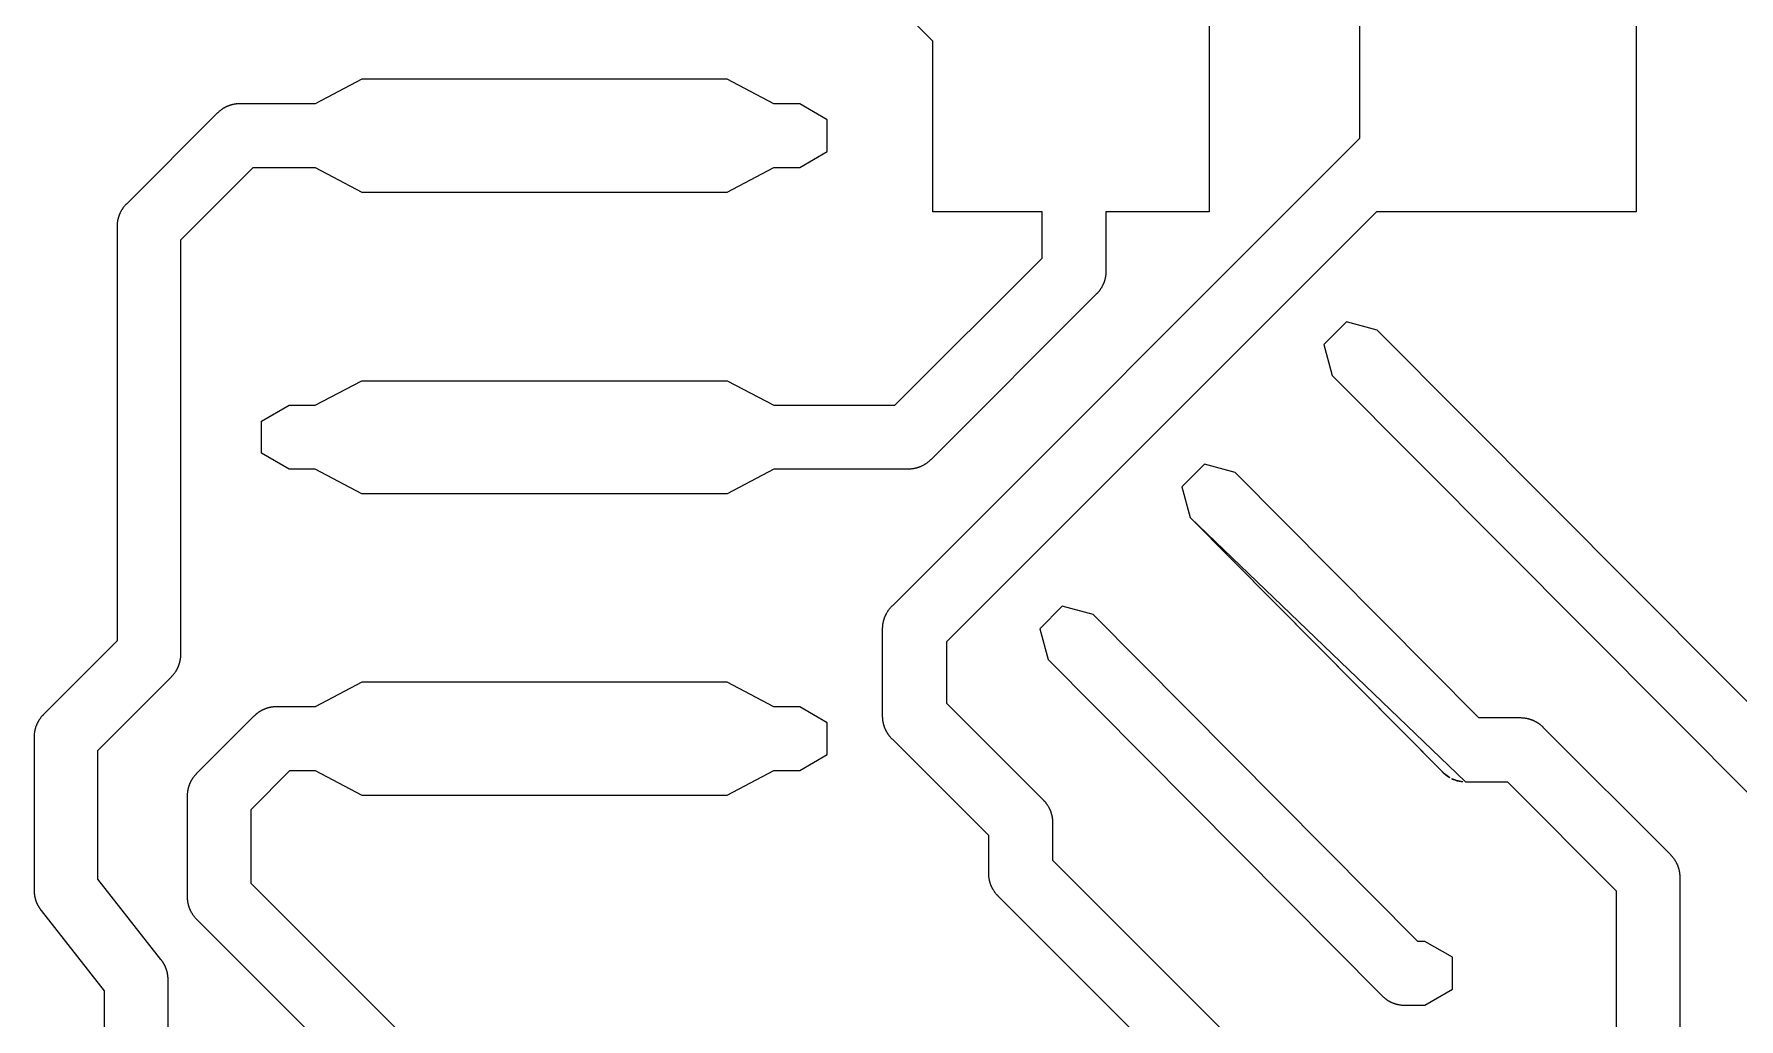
# Model space of a CAD drawing. Extents: x -11.9 to 11.9, y -22 to 22.
# Drawn here: x -6.68 to 0.11, y 0.2 to 4.12 of the extents above; entities that cross this region are included whole.
import ezdxf

# ---------------------------------------------------------------- set-up
doc = ezdxf.new("R2010")
doc.units = 0
doc.layers.add('TOP_-_WELDED', color=7, linetype='CONTINUOUS')

msp = doc.modelspace()

# ---------------------------------------------------------------- linework, layer by layer
at = {"layer": 'TOP_-_WELDED', "color": 12}
for points in [[(-2.0018, 4.4116), (-2.0018, 3.4116), (-2.413, 3.4116), (-2.413, 3.1789), (-2.413, 3.1768), (-2.413, 3.175), (-2.413, 3.1747), (-2.413, 3.1729), (-2.413, 3.1727), (-2.4131, 3.1708), (-2.4131, 3.1706), (-2.4132, 3.1686), (-2.4132, 3.1685), (-2.4133, 3.1665), (-2.4134, 3.1644), (-2.4136, 3.1623), (-2.4138, 3.1603), (-2.4139, 3.1602), (-2.4141, 3.1582), (-2.4144, 3.1562), (-2.4144, 3.1561), (-2.4147, 3.1542), (-2.4147, 3.154), (-2.4151, 3.1522), (-2.4151, 3.152), (-2.4155, 3.1501), (-2.4155, 3.1499), (-2.4159, 3.1481), (-2.4159, 3.1479), (-2.4163, 3.1461), (-2.4164, 3.1459), (-2.4168, 3.1441), (-2.4169, 3.1439), (-2.4173, 3.1421), (-2.4174, 3.1419), (-2.4179, 3.1401), (-2.418, 3.1399), (-2.4185, 3.1382), (-2.4185, 3.1379), (-2.4191, 3.1362), (-2.4192, 3.1359), (-2.4197, 3.1343), (-2.4198, 3.1339), (-2.4204, 3.1323), (-2.4205, 3.132), (-2.4211, 3.1304), (-2.4212, 3.1301), (-2.4218, 3.1285), (-2.422, 3.1281), (-2.4226, 3.1266), (-2.4227, 3.1262), (-2.4234, 3.1247), (-2.4235, 3.1243), (-2.4242, 3.1228), (-2.4244, 3.1225), (-2.4251, 3.1209), (-2.4252, 3.1206), (-2.426, 3.119), (-2.4261, 3.1187), (-2.4269, 3.1172), (-2.4271, 3.1169), (-2.4279, 3.1154), (-2.428, 3.1151), (-2.4289, 3.1135), (-2.429, 3.1133), (-2.4299, 3.1117), (-2.43, 3.1115), (-2.4309, 3.11), (-2.4311, 3.1097), (-2.432, 3.1082), (-2.4321, 3.108), (-2.4331, 3.1064), (-2.4332, 3.1062), (-2.4342, 3.1047), (-2.4344, 3.1045), (-2.4354, 3.103), (-2.4355, 3.1028), (-2.4366, 3.1012), (-2.4367, 3.1011), (-2.4378, 3.0996), (-2.4379, 3.0995), (-2.4391, 3.0979), (-2.4391, 3.0978), (-2.4404, 3.0962), (-2.4417, 3.0946), (-2.443, 3.093), (-2.4444, 3.0914), (-2.4457, 3.0899), (-2.4458, 3.0898), (-2.4471, 3.0884), (-2.4472, 3.0883), (-2.4485, 3.0869), (-2.4487, 3.0867), (-2.45, 3.0854), (-2.4502, 3.0852), (-2.4515, 3.0839), (-2.453, 3.0825), (-3.1079, 2.4276), (-3.1093, 2.4261), (-3.1106, 2.4248), (-3.1108, 2.4246), (-3.1121, 2.4233), (-3.1123, 2.4231), (-3.1137, 2.4218), (-3.1138, 2.4217), (-3.1152, 2.4204), (-3.1153, 2.4203), (-3.1168, 2.419), (-3.1184, 2.4176), (-3.12, 2.4163), (-3.1216, 2.415), (-3.1232, 2.4137), (-3.1233, 2.4137), (-3.1249, 2.4125), (-3.125, 2.4124), (-3.1265, 2.4113), (-3.1266, 2.4112), (-3.1282, 2.4101), (-3.1284, 2.41), (-3.1299, 2.409), (-3.1301, 2.4088), (-3.1316, 2.4078), (-3.1318, 2.4077), (-3.1334, 2.4067), (-3.1336, 2.4066), (-3.1351, 2.4057), (-3.1354, 2.4055), (-3.1369, 2.4046), (-3.1371, 2.4045), (-3.1387, 2.4036), (-3.1389, 2.4035), (-3.1405, 2.4026), (-3.1408, 2.4025), (-3.1423, 2.4017), (-3.1426, 2.4015), (-3.1441, 2.4007), (-3.1444, 2.4006), (-3.146, 2.3998), (-3.1463, 2.3997), (-3.1479, 2.399), (-3.1482, 2.3988), (-3.1497, 2.3981), (-3.1501, 2.398), (-3.1516, 2.3973), (-3.152, 2.3972), (-3.1535, 2.3966), (-3.1539, 2.3964), (-3.1555, 2.3958), (-3.1558, 2.3957), (-3.1574, 2.3951), (-3.1577, 2.395), (-3.1593, 2.3944), (-3.1597, 2.3943), (-3.1613, 2.3938), (-3.1616, 2.3937), (-3.1633, 2.3931), (-3.1636, 2.3931), (-3.1653, 2.3926), (-3.1655, 2.3925), (-3.1673, 2.392), (-3.1675, 2.3919), (-3.1693, 2.3915), (-3.1695, 2.3914), (-3.1713, 2.391), (-3.1715, 2.3909), (-3.1733, 2.3905), (-3.1735, 2.3905), (-3.1753, 2.3901), (-3.1755, 2.3901), (-3.1774, 2.3897), (-3.1776, 2.3897), (-3.1794, 2.3893), (-3.1796, 2.3893), (-3.1815, 2.389), (-3.1816, 2.389), (-3.1836, 2.3887), (-3.1856, 2.3885), (-3.1857, 2.3884), (-3.1877, 2.3882), (-3.1898, 2.388), (-3.1919, 2.3879), (-3.1939, 2.3878), (-3.194, 2.3878), (-3.196, 2.3877), (-3.1962, 2.3877), (-3.1981, 2.3876), (-3.1983, 2.3876), (-3.2001, 2.3876), (-3.2004, 2.3876), (-3.2022, 2.3876), (-3.2043, 2.3876), (-3.6301, 2.3876), (-3.6322, 2.3876), (-3.6343, 2.3876), (-3.7349, 2.3876), (-3.9207, 2.2896), (-5.3757, 2.2896), (-5.5614, 2.3876), (-5.6642, 2.3876), (-5.7742, 2.4511), (-5.7742, 2.5781), (-5.6642, 2.6416), (-5.5615, 2.6416), (-5.3757, 2.7396), (-3.9207, 2.7396), (-3.735, 2.6416), (-3.6343, 2.6416), (-3.6322, 2.6416), (-3.6301, 2.6416), (-3.253, 2.6416), (-2.667, 3.2276), (-2.667, 3.4116), (-3.1018, 3.4116), (-3.1018, 4.0906), (-3.2784, 4.2672)], [(-0.3018, 4.4116), (-0.3018, 3.4116), (-1.3364, 3.4116), (-3.048, 1.7), (-3.048, 1.4564), (-2.6655, 1.0738), (-2.664, 1.0724), (-2.6627, 1.0711), (-2.6625, 1.0709), (-2.6612, 1.0696), (-2.661, 1.0694), (-2.6597, 1.068), (-2.6596, 1.0679), (-2.6583, 1.0665), (-2.6582, 1.0664), (-2.6569, 1.0649), (-2.6555, 1.0633), (-2.6542, 1.0617), (-2.6529, 1.0601), (-2.6516, 1.0585), (-2.6516, 1.0584), (-2.6504, 1.0568), (-2.6503, 1.0567), (-2.6492, 1.0552), (-2.6491, 1.0551), (-2.648, 1.0535), (-2.6479, 1.0533), (-2.6469, 1.0518), (-2.6467, 1.0516), (-2.6457, 1.0501), (-2.6456, 1.0499), (-2.6446, 1.0483), (-2.6445, 1.0481), (-2.6436, 1.0466), (-2.6434, 1.0463), (-2.6425, 1.0448), (-2.6424, 1.0446), (-2.6415, 1.043), (-2.6414, 1.0428), (-2.6405, 1.0412), (-2.6404, 1.0409), (-2.6396, 1.0394), (-2.6394, 1.0391), (-2.6386, 1.0376), (-2.6385, 1.0373), (-2.6377, 1.0357), (-2.6376, 1.0354), (-2.6369, 1.0338), (-2.6367, 1.0335), (-2.636, 1.032), (-2.6359, 1.0316), (-2.6352, 1.0301), (-2.6351, 1.0297), (-2.6345, 1.0282), (-2.6343, 1.0278), (-2.6337, 1.0262), (-2.6336, 1.0259), (-2.633, 1.0243), (-2.6329, 1.024), (-2.6323, 1.0224), (-2.6322, 1.022), (-2.6317, 1.0204), (-2.6316, 1.0201), (-2.631, 1.0184), (-2.631, 1.0181), (-2.6305, 1.0164), (-2.6304, 1.0162), (-2.6299, 1.0144), (-2.6298, 1.0142), (-2.6294, 1.0124), (-2.6293, 1.0122), (-2.6289, 1.0104), (-2.6288, 1.0102), (-2.6284, 1.0084), (-2.6284, 1.0082), (-2.628, 1.0064), (-2.628, 1.0062), (-2.6276, 1.0043), (-2.6276, 1.0041), (-2.6272, 1.0023), (-2.6272, 1.0021), (-2.6269, 1.0002), (-2.6269, 1.0001), (-2.6266, 0.9981), (-2.6264, 0.9961), (-2.6263, 0.996), (-2.6261, 0.994), (-2.6259, 0.9919), (-2.6258, 0.9898), (-2.6257, 0.9878), (-2.6257, 0.9877), (-2.6256, 0.9857), (-2.6256, 0.9855), (-2.6255, 0.9836), (-2.6255, 0.9834), (-2.6255, 0.9816), (-2.6255, 0.9813), (-2.6255, 0.9795), (-2.6255, 0.9774), (-2.6255, 0.8307), (-1.564, -0.2308)], [(-1.778, -0.3759), (-2.838, 0.6842), (-2.838, 0.6843), (-2.8395, 0.6856), (-2.8395, 0.6857), (-2.841, 0.687), (-2.841, 0.6871), (-2.8423, 0.6884), (-2.8425, 0.6885), (-2.8425, 0.6886), (-2.8438, 0.6899), (-2.844, 0.69), (-2.844, 0.6901), (-2.8453, 0.6915), (-2.8454, 0.6915), (-2.8454, 0.6916), (-2.8467, 0.693), (-2.8468, 0.693), (-2.8468, 0.6931), (-2.8481, 0.6945), (-2.8481, 0.6946), (-2.8495, 0.6961), (-2.8495, 0.6962), (-2.8508, 0.6977), (-2.8508, 0.6978), (-2.8521, 0.6993), (-2.8521, 0.6994), (-2.8534, 0.701), (-2.8546, 0.7026), (-2.8547, 0.7028), (-2.8558, 0.7042), (-2.8559, 0.7044), (-2.857, 0.7059), (-2.8571, 0.7061), (-2.8571, 0.7062), (-2.8581, 0.7076), (-2.8581, 0.7077), (-2.8583, 0.7079), (-2.8593, 0.7093), (-2.8593, 0.7094), (-2.8594, 0.7095), (-2.8594, 0.7096), (-2.8604, 0.7111), (-2.8604, 0.7112), (-2.8605, 0.7113), (-2.8605, 0.7114), (-2.8614, 0.7128), (-2.8614, 0.7129), (-2.8616, 0.7132), (-2.8625, 0.7146), (-2.8626, 0.7149), (-2.8635, 0.7164), (-2.8636, 0.7167), (-2.8645, 0.7182), (-2.8645, 0.7183), (-2.8646, 0.7184), (-2.8646, 0.7185), (-2.8646, 0.7186), (-2.8654, 0.72), (-2.8654, 0.7201), (-2.8656, 0.7204), (-2.8664, 0.7218), (-2.8664, 0.7219), (-2.8665, 0.722), (-2.8665, 0.7221), (-2.8665, 0.7222), (-2.8673, 0.7237), (-2.8673, 0.7238), (-2.8674, 0.7239), (-2.8674, 0.724), (-2.8674, 0.7241), (-2.8681, 0.7256), (-2.8681, 0.7257), (-2.8683, 0.726), (-2.869, 0.7275), (-2.8698, 0.7294), (-2.8699, 0.7298), (-2.8705, 0.7312), (-2.8705, 0.7313), (-2.8707, 0.7317), (-2.8713, 0.7332), (-2.8713, 0.7333), (-2.8714, 0.7335), (-2.8714, 0.7336), (-2.872, 0.7351), (-2.872, 0.7352), (-2.8721, 0.7354), (-2.8721, 0.7355), (-2.8727, 0.737), (-2.8727, 0.7371), (-2.8728, 0.7373), (-2.8728, 0.7374), (-2.8728, 0.7375), (-2.8733, 0.739), (-2.8733, 0.7391), (-2.874, 0.7411), (-2.874, 0.7414), (-2.8745, 0.743), (-2.8745, 0.7431), (-2.8746, 0.7433), (-2.8751, 0.745), (-2.8751, 0.7451), (-2.8752, 0.7453), (-2.8756, 0.747), (-2.8756, 0.7471), (-2.8757, 0.7473), (-2.8761, 0.749), (-2.8761, 0.7491), (-2.8762, 0.7493), (-2.8766, 0.751), (-2.8766, 0.7511), (-2.8766, 0.7513), (-2.877, 0.753), (-2.877, 0.7531), (-2.877, 0.7533), (-2.8774, 0.7551), (-2.8774, 0.7552), (-2.8774, 0.7554), (-2.8778, 0.7571), (-2.8778, 0.7572), (-2.8778, 0.7574), (-2.8781, 0.7592), (-2.8781, 0.7593), (-2.8781, 0.7594), (-2.8784, 0.7613), (-2.8784, 0.7614), (-2.8786, 0.7634), (-2.8787, 0.7635), (-2.8789, 0.7654), (-2.8789, 0.7655), (-2.8791, 0.7675), (-2.8791, 0.7676), (-2.8792, 0.7696), (-2.8792, 0.7697), (-2.8793, 0.7717), (-2.8793, 0.7718), (-2.8794, 0.7738), (-2.8794, 0.7739), (-2.8794, 0.774), (-2.8795, 0.7759), (-2.8795, 0.776), (-2.8795, 0.7761), (-2.8795, 0.7779), (-2.8795, 0.7781), (-2.8795, 0.7782), (-2.8795, 0.78), (-2.8795, 0.7803), (-2.8795, 0.7821), (-2.8795, 0.8035), (-2.8795, 0.8051), (-2.8795, 0.8067), (-2.8795, 0.9287), (-3.262, 1.3113), (-3.2635, 1.3127), (-3.2648, 1.314), (-3.265, 1.3142), (-3.2663, 1.3155), (-3.2665, 1.3157), (-3.2678, 1.3171), (-3.2679, 1.3172), (-3.2692, 1.3186), (-3.2693, 1.3187), (-3.2706, 1.3202), (-3.272, 1.3218), (-3.2733, 1.3234), (-3.2746, 1.325), (-3.2759, 1.3266), (-3.2759, 1.3267), (-3.2771, 1.3283), (-3.2772, 1.3284), (-3.2783, 1.3299), (-3.2784, 1.33), (-3.2795, 1.3316), (-3.2796, 1.3318), (-3.2806, 1.3333), (-3.2808, 1.3335), (-3.2818, 1.335), (-3.2819, 1.3352), (-3.2829, 1.3368), (-3.283, 1.337), (-3.2839, 1.3385), (-3.2841, 1.3388), (-3.285, 1.3403), (-3.2851, 1.3405), (-3.286, 1.3421), (-3.2861, 1.3423), (-3.287, 1.3439), (-3.2871, 1.3442), (-3.2879, 1.3457), (-3.2881, 1.346), (-3.2889, 1.3475), (-3.289, 1.3478), (-3.2898, 1.3494), (-3.2899, 1.3497), (-3.2906, 1.3513), (-3.2908, 1.3516), (-3.2915, 1.3531), (-3.2916, 1.3535), (-3.2923, 1.355), (-3.2924, 1.3554), (-3.293, 1.3569), (-3.2932, 1.3573), (-3.2938, 1.3589), (-3.2939, 1.3592), (-3.2945, 1.3608), (-3.2946, 1.3611), (-3.2952, 1.3627), (-3.2953, 1.3631), (-3.2958, 1.3647), (-3.2959, 1.365), (-3.2965, 1.3667), (-3.2965, 1.367), (-3.297, 1.3687), (-3.2971, 1.3689), (-3.2976, 1.3707), (-3.2977, 1.3709), (-3.2981, 1.3727), (-3.2982, 1.3729), (-3.2986, 1.3747), (-3.2987, 1.3749), (-3.2991, 1.3767), (-3.2991, 1.3769), (-3.2995, 1.3787), (-3.2995, 1.3789), (-3.2999, 1.3808), (-3.2999, 1.381), (-3.3003, 1.3828), (-3.3003, 1.383), (-3.3006, 1.3849), (-3.3006, 1.385), (-3.3009, 1.387), (-3.3011, 1.389), (-3.3012, 1.3891), (-3.3014, 1.3911), (-3.3016, 1.3932), (-3.3017, 1.3953), (-3.3018, 1.3973), (-3.3018, 1.3974), (-3.3019, 1.3994), (-3.3019, 1.3996), (-3.302, 1.4015), (-3.302, 1.4017), (-3.302, 1.4035), (-3.302, 1.4038), (-3.302, 1.4056), (-3.302, 1.4077), (-3.302, 1.7487), (-3.302, 1.7508), (-3.302, 1.7526), (-3.302, 1.7529), (-3.302, 1.7547), (-3.302, 1.7549), (-3.3019, 1.7568), (-3.3019, 1.757), (-3.3018, 1.759), (-3.3018, 1.7591), (-3.3017, 1.7611), (-3.3016, 1.7632), (-3.3014, 1.7653), (-3.3012, 1.7673), (-3.3011, 1.7674), (-3.3009, 1.7694), (-3.3006, 1.7714), (-3.3006, 1.7715), (-3.3003, 1.7734), (-3.3003, 1.7736), (-3.2999, 1.7754), (-3.2999, 1.7756), (-3.2995, 1.7775), (-3.2995, 1.7777), (-3.2991, 1.7795), (-3.2991, 1.7797), (-3.2987, 1.7815), (-3.2986, 1.7817), (-3.2982, 1.7835), (-3.2981, 1.7837), (-3.2977, 1.7855), (-3.2976, 1.7857), (-3.2971, 1.7875), (-3.297, 1.7877), (-3.2965, 1.7894), (-3.2965, 1.7897), (-3.2959, 1.7914), (-3.2958, 1.7917), (-3.2953, 1.7933), (-3.2952, 1.7937), (-3.2946, 1.7953), (-3.2945, 1.7956), (-3.2939, 1.7972), (-3.2938, 1.7975), (-3.2932, 1.7991), (-3.293, 1.7995), (-3.2924, 1.801), (-3.2923, 1.8014), (-3.2916, 1.8029), (-3.2915, 1.8033), (-3.2908, 1.8048), (-3.2906, 1.8051), (-3.2899, 1.8067), (-3.2898, 1.807), (-3.289, 1.8086), (-3.2889, 1.8089), (-3.2881, 1.8104), (-3.2879, 1.8107), (-3.2871, 1.8122), (-3.287, 1.8125), (-3.2861, 1.8141), (-3.286, 1.8143), (-3.2851, 1.8159), (-3.285, 1.8161), (-3.2841, 1.8176), (-3.2839, 1.8179), (-3.283, 1.8194), (-3.2829, 1.8196), (-3.2819, 1.8212), (-3.2818, 1.8214), (-3.2808, 1.8229), (-3.2806, 1.8231), (-3.2796, 1.8246), (-3.2795, 1.8248), (-3.2784, 1.8264), (-3.2783, 1.8265), (-3.2772, 1.828), (-3.2771, 1.8281), (-3.2759, 1.8297), (-3.2759, 1.8298), (-3.2746, 1.8314), (-3.2733, 1.833), (-3.272, 1.8346), (-3.2706, 1.8362), (-3.2693, 1.8377), (-3.2692, 1.8378), (-3.2679, 1.8392), (-3.2678, 1.8393), (-3.2665, 1.8407), (-3.2663, 1.8409), (-3.265, 1.8422), (-3.2648, 1.8424), (-3.2635, 1.8437), (-3.262, 1.8451), (-1.4018, 3.7054), (-1.4018, 4.2194)], [(-6.1468, -0.1734), (-6.1468, 0.3531), (-6.1468, 0.3552), (-6.1468, 0.3556), (-6.1468, 0.3572), (-6.1468, 0.3577), (-6.1468, 0.3593), (-6.1469, 0.3598), (-6.1469, 0.3614), (-6.147, 0.362), (-6.147, 0.3634), (-6.1471, 0.3641), (-6.1472, 0.3655), (-6.1472, 0.3662), (-6.1473, 0.3675), (-6.1474, 0.3683), (-6.1475, 0.3696), (-6.1477, 0.3704), (-6.1478, 0.3716), (-6.1479, 0.3724), (-6.1481, 0.3736), (-6.1482, 0.3745), (-6.1484, 0.3757), (-6.1485, 0.3766), (-6.1487, 0.3777), (-6.1489, 0.3786), (-6.1491, 0.3797), (-6.1493, 0.3807), (-6.1495, 0.3817), (-6.1497, 0.3827), (-6.1499, 0.3837), (-6.1502, 0.3847), (-6.1504, 0.3858), (-6.1507, 0.3867), (-6.1509, 0.3877), (-6.1512, 0.3887), (-6.1514, 0.3897), (-6.1518, 0.3907), (-6.152, 0.3917), (-6.1523, 0.3927), (-6.1526, 0.3937), (-6.153, 0.3947), (-6.1532, 0.3956), (-6.1536, 0.3967), (-6.1539, 0.3976), (-6.1543, 0.3986), (-6.1546, 0.3995), (-6.155, 0.4005), (-6.1553, 0.4015), (-6.1558, 0.4025), (-6.1561, 0.4034), (-6.1565, 0.4044), (-6.1569, 0.4053), (-6.1573, 0.4063), (-6.1577, 0.4072), (-6.1582, 0.4081), (-6.1586, 0.4091), (-6.159, 0.41), (-6.1595, 0.411), (-6.1599, 0.4119), (-6.1604, 0.4129), (-6.1609, 0.4137), (-6.1613, 0.4147), (-6.1618, 0.4155), (-6.1623, 0.4165), (-6.1628, 0.4173), (-6.1633, 0.4184), (-6.1638, 0.4191), (-6.1644, 0.4202), (-6.1649, 0.4209), (-6.1655, 0.422), (-6.1659, 0.4226), (-6.1666, 0.4238), (-6.167, 0.4244), (-6.1677, 0.4255), (-6.1682, 0.4261), (-6.1689, 0.4273), (-6.1693, 0.4278), (-6.1701, 0.429), (-6.1705, 0.4295), (-6.1713, 0.4307), (-6.1717, 0.4311), (-6.1726, 0.4324), (-6.1729, 0.4328), (-6.1739, 0.4341), (-6.1742, 0.4344), (-6.1755, 0.436), (-6.4262, 0.7552), (-6.4262, 1.2682), (-6.136, 1.5585), (-6.1345, 1.5599), (-6.1332, 1.5612), (-6.133, 1.5614), (-6.1317, 1.5627), (-6.1315, 1.5629), (-6.1302, 1.5643), (-6.1301, 1.5644), (-6.1288, 1.5658), (-6.1287, 1.5659), (-6.1274, 1.5674), (-6.126, 1.569), (-6.1247, 1.5706), (-6.1234, 1.5722), (-6.1221, 1.5738), (-6.1221, 1.5739), (-6.1209, 1.5755), (-6.1208, 1.5756), (-6.1197, 1.5771), (-6.1196, 1.5772), (-6.1185, 1.5788), (-6.1184, 1.579), (-6.1174, 1.5805), (-6.1172, 1.5807), (-6.1162, 1.5822), (-6.1161, 1.5824), (-6.1151, 1.584), (-6.115, 1.5842), (-6.1141, 1.5857), (-6.1139, 1.586), (-6.113, 1.5875), (-6.1129, 1.5877), (-6.112, 1.5893), (-6.1119, 1.5895), (-6.111, 1.5911), (-6.1109, 1.5914), (-6.1101, 1.5929), (-6.1099, 1.5932), (-6.1091, 1.5947), (-6.109, 1.595), (-6.1082, 1.5966), (-6.1081, 1.5969), (-6.1074, 1.5985), (-6.1072, 1.5988), (-6.1065, 1.6003), (-6.1064, 1.6007), (-6.1057, 1.6022), (-6.1056, 1.6026), (-6.105, 1.6041), (-6.1048, 1.6045), (-6.1042, 1.6061), (-6.1041, 1.6064), (-6.1035, 1.608), (-6.1034, 1.6083), (-6.1028, 1.6099), (-6.1027, 1.6103), (-6.1022, 1.6119), (-6.1021, 1.6122), (-6.1015, 1.6139), (-6.1015, 1.6142), (-6.101, 1.6159), (-6.1009, 1.6161), (-6.1004, 1.6179), (-6.1003, 1.6181), (-6.0999, 1.6199), (-6.0998, 1.6201), (-6.0994, 1.6219), (-6.0993, 1.6221), (-6.0989, 1.6239), (-6.0989, 1.6241), (-6.0985, 1.6259), (-6.0985, 1.6261), (-6.0981, 1.628), (-6.0981, 1.6282), (-6.0977, 1.63), (-6.0977, 1.6302), (-6.0974, 1.6321), (-6.0974, 1.6322), (-6.0971, 1.6342), (-6.0969, 1.6362), (-6.0968, 1.6363), (-6.0966, 1.6383), (-6.0964, 1.6404), (-6.0963, 1.6425), (-6.0962, 1.6445), (-6.0962, 1.6446), (-6.0961, 1.6466), (-6.0961, 1.6468), (-6.096, 1.6487), (-6.096, 1.6489), (-6.096, 1.6507), (-6.096, 1.651), (-6.096, 1.6528), (-6.096, 1.6549), (-6.096, 3.3002), (-5.8086, 3.5876), (-5.6663, 3.5876), (-5.6642, 3.5876), (-5.6621, 3.5876), (-5.5614, 3.5876), (-5.3757, 3.4896), (-3.9207, 3.4896), (-3.7349, 3.5876), (-3.6322, 3.5876), (-3.5222, 3.6511), (-3.5222, 3.7781), (-3.6322, 3.8416), (-3.735, 3.8416), (-3.9207, 3.9396), (-5.3757, 3.9396), (-5.5615, 3.8416), (-5.6621, 3.8416), (-5.6642, 3.8416), (-5.6663, 3.8416), (-5.8573, 3.8416), (-5.8594, 3.8416), (-5.8612, 3.8416), (-5.8615, 3.8416), (-5.8633, 3.8416), (-5.8635, 3.8416), (-5.8654, 3.8415), (-5.8656, 3.8415), (-5.8676, 3.8414), (-5.8677, 3.8414), (-5.8697, 3.8413), (-5.8718, 3.8412), (-5.8739, 3.841), (-5.8759, 3.8408), (-5.876, 3.8407), (-5.878, 3.8405), (-5.88, 3.8402), (-5.8801, 3.8402), (-5.882, 3.8399), (-5.8822, 3.8399), (-5.884, 3.8395), (-5.8842, 3.8395), (-5.8861, 3.8391), (-5.8863, 3.8391), (-5.8881, 3.8387), (-5.8883, 3.8387), (-5.8901, 3.8383), (-5.8903, 3.8382), (-5.8921, 3.8378), (-5.8923, 3.8377), (-5.8941, 3.8373), (-5.8943, 3.8372), (-5.8961, 3.8367), (-5.8963, 3.8366), (-5.898, 3.8361), (-5.8983, 3.8361), (-5.9, 3.8355), (-5.9003, 3.8354), (-5.9019, 3.8349), (-5.9023, 3.8348), (-5.9039, 3.8342), (-5.9042, 3.8341), (-5.9058, 3.8335), (-5.9061, 3.8334), (-5.9077, 3.8328), (-5.9081, 3.8326), (-5.9096, 3.832), (-5.91, 3.8319), (-5.9115, 3.8312), (-5.9119, 3.8311), (-5.9134, 3.8304), (-5.9137, 3.8302), (-5.9153, 3.8295), (-5.9156, 3.8294), (-5.9172, 3.8286), (-5.9175, 3.8285), (-5.919, 3.8277), (-5.9193, 3.8275), (-5.9208, 3.8267), (-5.9211, 3.8266), (-5.9227, 3.8257), (-5.9229, 3.8256), (-5.9245, 3.8247), (-5.9247, 3.8246), (-5.9262, 3.8237), (-5.9265, 3.8235), (-5.928, 3.8226), (-5.9282, 3.8225), (-5.9298, 3.8215), (-5.93, 3.8214), (-5.9315, 3.8204), (-5.9317, 3.8202), (-5.9332, 3.8192), (-5.9334, 3.8191), (-5.935, 3.818), (-5.9351, 3.8179), (-5.9366, 3.8168), (-5.9367, 3.8167), (-5.9383, 3.8155), (-5.9384, 3.8155), (-5.94, 3.8142), (-5.9416, 3.8129), (-5.9432, 3.8116), (-5.9448, 3.8102), (-5.9463, 3.8089), (-5.9464, 3.8088), (-5.9478, 3.8075), (-5.9479, 3.8074), (-5.9493, 3.8061), (-5.9495, 3.8059), (-5.9508, 3.8046), (-5.951, 3.8044), (-5.9523, 3.8031), (-5.9537, 3.8016), (-5.9537, 3.8016), (-6.31, 3.4453), (-6.3115, 3.4439), (-6.3128, 3.4426), (-6.313, 3.4424), (-6.3143, 3.4411), (-6.3145, 3.4409), (-6.3158, 3.4395), (-6.3159, 3.4394), (-6.3172, 3.438), (-6.3173, 3.4379), (-6.3186, 3.4364), (-6.32, 3.4348), (-6.3213, 3.4332), (-6.3226, 3.4316), (-6.3239, 3.43), (-6.3239, 3.4299), (-6.3251, 3.4283), (-6.3252, 3.4282), (-6.3263, 3.4267), (-6.3264, 3.4266), (-6.3275, 3.425), (-6.3276, 3.4248), (-6.3286, 3.4233), (-6.3288, 3.4231), (-6.3298, 3.4216), (-6.3299, 3.4214), (-6.3309, 3.4198), (-6.331, 3.4196), (-6.3319, 3.4181), (-6.3321, 3.4178), (-6.333, 3.4163), (-6.3331, 3.4161), (-6.334, 3.4145), (-6.3341, 3.4143), (-6.335, 3.4127), (-6.3351, 3.4124), (-6.3359, 3.4109), (-6.3361, 3.4106), (-6.3369, 3.4091), (-6.337, 3.4088), (-6.3378, 3.4072), (-6.3379, 3.4069), (-6.3386, 3.4053), (-6.3388, 3.405), (-6.3395, 3.4035), (-6.3396, 3.4031), (-6.3403, 3.4016), (-6.3404, 3.4012), (-6.341, 3.3997), (-6.3412, 3.3993), (-6.3418, 3.3977), (-6.3419, 3.3974), (-6.3425, 3.3958), (-6.3426, 3.3955), (-6.3432, 3.3939), (-6.3433, 3.3935), (-6.3438, 3.3919), (-6.3439, 3.3916), (-6.3445, 3.3899), (-6.3445, 3.3896), (-6.345, 3.3879), (-6.3451, 3.3877), (-6.3456, 3.3859), (-6.3457, 3.3857), (-6.3461, 3.3839), (-6.3462, 3.3837), (-6.3466, 3.3819), (-6.3467, 3.3817), (-6.3471, 3.3799), (-6.3471, 3.3797), (-6.3475, 3.3779), (-6.3475, 3.3777), (-6.3479, 3.3758), (-6.3479, 3.3756), (-6.3483, 3.3738), (-6.3483, 3.3736), (-6.3486, 3.3717), (-6.3486, 3.3716), (-6.3489, 3.3696), (-6.3491, 3.3676), (-6.3492, 3.3675), (-6.3494, 3.3655), (-6.3496, 3.3634), (-6.3497, 3.3613), (-6.3498, 3.3593), (-6.3498, 3.3592), (-6.3499, 3.3572), (-6.3499, 3.357), (-6.35, 3.3551), (-6.35, 3.3549), (-6.35, 3.3531), (-6.35, 3.3528), (-6.35, 3.351), (-6.35, 3.3489), (-6.35, 1.7036), (-6.6402, 1.4133), (-6.6417, 1.4119), (-6.643, 1.4106), (-6.6432, 1.4104), (-6.6445, 1.4091), (-6.6447, 1.4089), (-6.646, 1.4075), (-6.6461, 1.4074), (-6.6474, 1.406), (-6.6475, 1.4059), (-6.6488, 1.4044), (-6.6502, 1.4028), (-6.6515, 1.4012), (-6.6528, 1.3996), (-6.6541, 1.398), (-6.6541, 1.3979), (-6.6553, 1.3963), (-6.6554, 1.3962), (-6.6565, 1.3947), (-6.6566, 1.3946), (-6.6577, 1.393), (-6.6578, 1.3928), (-6.6588, 1.3913), (-6.659, 1.3911), (-6.66, 1.3896), (-6.6601, 1.3894), (-6.6611, 1.3878), (-6.6612, 1.3876), (-6.6621, 1.3861), (-6.6623, 1.3858), (-6.6632, 1.3843), (-6.6633, 1.3841), (-6.6642, 1.3825), (-6.6643, 1.3823), (-6.6652, 1.3807), (-6.6653, 1.3804), (-6.6661, 1.3789), (-6.6663, 1.3786), (-6.6671, 1.3771), (-6.6672, 1.3768), (-6.668, 1.3752), (-6.6681, 1.3749), (-6.6688, 1.3733), (-6.669, 1.373), (-6.6697, 1.3715), (-6.6698, 1.3711), (-6.6705, 1.3696), (-6.6706, 1.3692), (-6.6712, 1.3677), (-6.6714, 1.3673), (-6.672, 1.3657), (-6.6721, 1.3654), (-6.6727, 1.3638), (-6.6728, 1.3635), (-6.6734, 1.3619), (-6.6735, 1.3615), (-6.674, 1.3599), (-6.6741, 1.3596), (-6.6747, 1.3579), (-6.6747, 1.3576), (-6.6752, 1.3559), (-6.6753, 1.3557), (-6.6758, 1.3539), (-6.6759, 1.3537), (-6.6763, 1.3519), (-6.6764, 1.3517), (-6.6768, 1.3499), (-6.6769, 1.3497), (-6.6773, 1.3479), (-6.6773, 1.3477), (-6.6777, 1.3459), (-6.6777, 1.3457), (-6.6781, 1.3438), (-6.6781, 1.3436), (-6.6785, 1.3418), (-6.6785, 1.3416), (-6.6788, 1.3397), (-6.6788, 1.3396), (-6.6791, 1.3376), (-6.6793, 1.3356), (-6.6794, 1.3355), (-6.6796, 1.3335), (-6.6798, 1.3314), (-6.6799, 1.3293), (-6.68, 1.3273), (-6.68, 1.3272), (-6.6801, 1.3252), (-6.6801, 1.325), (-6.6802, 1.3231), (-6.6802, 1.3229), (-6.6802, 1.3211), (-6.6802, 1.3208), (-6.6802, 1.319), (-6.6802, 1.3169), (-6.6802, 0.7137), (-6.6802, 0.7116), (-6.6802, 0.7112), (-6.6802, 0.7096), (-6.6802, 0.7091), (-6.6802, 0.7075), (-6.6801, 0.707), (-6.6801, 0.7054), (-6.68, 0.7048), (-6.68, 0.7034), (-6.6799, 0.7027), (-6.6798, 0.7013), (-6.6798, 0.7006), (-6.6797, 0.6993), (-6.6796, 0.6985), (-6.6795, 0.6972), (-6.6793, 0.6964), (-6.6792, 0.6952), (-6.6791, 0.6944), (-6.6789, 0.6932), (-6.6788, 0.6923), (-6.6786, 0.6911), (-6.6785, 0.6902), (-6.6783, 0.6891), (-6.6781, 0.6882), (-6.6779, 0.6871), (-6.6777, 0.6861), (-6.6775, 0.6851), (-6.6773, 0.6841), (-6.6771, 0.6831), (-6.6768, 0.6821), (-6.6766, 0.681), (-6.6763, 0.6801), (-6.6761, 0.6791), (-6.6758, 0.6781), (-6.6756, 0.6771), (-6.6752, 0.6761), (-6.675, 0.6751), (-6.6747, 0.6741), (-6.6744, 0.6731), (-6.674, 0.6721), (-6.6738, 0.6712), (-6.6734, 0.6701), (-6.6731, 0.6692), (-6.6727, 0.6682), (-6.6724, 0.6673), (-6.672, 0.6663), (-6.6717, 0.6653), (-6.6712, 0.6643), (-6.6709, 0.6634), (-6.6705, 0.6624), (-6.6701, 0.6615), (-6.6697, 0.6605), (-6.6693, 0.6596), (-6.6688, 0.6587), (-6.6684, 0.6577), (-6.668, 0.6568), (-6.6675, 0.6558), (-6.6671, 0.6549), (-6.6666, 0.6539), (-6.6661, 0.6531), (-6.6657, 0.6521), (-6.6652, 0.6513), (-6.6647, 0.6503), (-6.6642, 0.6495), (-6.6637, 0.6484), (-6.6632, 0.6477), (-6.6626, 0.6466), (-6.6621, 0.6459), (-6.6615, 0.6448), (-6.6611, 0.6442), (-6.6604, 0.643), (-6.66, 0.6424), (-6.6593, 0.6413), (-6.6588, 0.6407), (-6.6581, 0.6395), (-6.6577, 0.639), (-6.6569, 0.6378), (-6.6565, 0.6373), (-6.6557, 0.6361), (-6.6553, 0.6357), (-6.6544, 0.6344), (-6.6541, 0.634), (-6.6531, 0.6327), (-6.6528, 0.6324), (-6.6515, 0.6308), (-6.4008, 0.3116), (-6.4008, -0.2221)], [(0.7205, 0.8787), (-1.3326, 2.9403), (-1.4553, 2.9732), (-1.5451, 2.8834), (-1.5122, 2.7607), (0.508, 0.7324)], [(-0.127, -0.3284), (-0.127, 0.7581), (-0.127, 0.7602), (-0.127, 0.762), (-0.127, 0.7623), (-0.127, 0.7641), (-0.127, 0.7643), (-0.1271, 0.7662), (-0.1271, 0.7664), (-0.1272, 0.7684), (-0.1272, 0.7685), (-0.1273, 0.7705), (-0.1274, 0.7726), (-0.1276, 0.7747), (-0.1278, 0.7767), (-0.1279, 0.7768), (-0.1281, 0.7788), (-0.1284, 0.7808), (-0.1284, 0.7809), (-0.1287, 0.7828), (-0.1287, 0.783), (-0.1291, 0.7848), (-0.1291, 0.785), (-0.1295, 0.7869), (-0.1295, 0.7871), (-0.1299, 0.7889), (-0.1299, 0.7891), (-0.1303, 0.7909), (-0.1304, 0.7911), (-0.1308, 0.7929), (-0.1309, 0.7931), (-0.1313, 0.7949), (-0.1314, 0.7951), (-0.1319, 0.7969), (-0.132, 0.7971), (-0.1325, 0.7988), (-0.1325, 0.7991), (-0.1331, 0.8008), (-0.1332, 0.8011), (-0.1337, 0.8027), (-0.1338, 0.8031), (-0.1344, 0.8047), (-0.1345, 0.805), (-0.1351, 0.8066), (-0.1352, 0.8069), (-0.1358, 0.8085), (-0.136, 0.8089), (-0.1366, 0.8104), (-0.1367, 0.8108), (-0.1374, 0.8123), (-0.1375, 0.8127), (-0.1382, 0.8142), (-0.1384, 0.8145), (-0.1391, 0.8161), (-0.1392, 0.8164), (-0.14, 0.818), (-0.1401, 0.8183), (-0.1409, 0.8198), (-0.1411, 0.8201), (-0.1419, 0.8216), (-0.142, 0.8219), (-0.1429, 0.8235), (-0.143, 0.8237), (-0.1439, 0.8253), (-0.144, 0.8255), (-0.1449, 0.827), (-0.1451, 0.8273), (-0.146, 0.8288), (-0.1461, 0.829), (-0.1471, 0.8306), (-0.1472, 0.8308), (-0.1482, 0.8323), (-0.1484, 0.8325), (-0.1494, 0.834), (-0.1495, 0.8342), (-0.1506, 0.8358), (-0.1507, 0.8359), (-0.1518, 0.8374), (-0.1519, 0.8375), (-0.1531, 0.8391), (-0.1531, 0.8392), (-0.1544, 0.8408), (-0.1557, 0.8424), (-0.157, 0.844), (-0.1584, 0.8456), (-0.1597, 0.8471), (-0.1598, 0.8472), (-0.1611, 0.8486), (-0.1612, 0.8487), (-0.1625, 0.8501), (-0.1627, 0.8503), (-0.164, 0.8516), (-0.1642, 0.8518), (-0.1655, 0.8531), (-0.167, 0.8545), (-0.6695, 1.357), (-0.6709, 1.3585), (-0.6722, 1.3598), (-0.6724, 1.36), (-0.6737, 1.3613), (-0.6739, 1.3615), (-0.6753, 1.3628), (-0.6754, 1.3629), (-0.6768, 1.3642), (-0.6769, 1.3643), (-0.6784, 1.3656), (-0.68, 1.367), (-0.6816, 1.3683), (-0.6832, 1.3696), (-0.6848, 1.3709), (-0.6849, 1.3709), (-0.6865, 1.3721), (-0.6866, 1.3722), (-0.6881, 1.3733), (-0.6882, 1.3734), (-0.6898, 1.3745), (-0.69, 1.3746), (-0.6915, 1.3756), (-0.6917, 1.3758), (-0.6932, 1.3768), (-0.6934, 1.3769), (-0.695, 1.3779), (-0.6952, 1.378), (-0.6967, 1.3789), (-0.697, 1.3791), (-0.6985, 1.38), (-0.6987, 1.3801), (-0.7003, 1.381), (-0.7005, 1.3811), (-0.7021, 1.382), (-0.7024, 1.3821), (-0.7039, 1.3829), (-0.7042, 1.3831), (-0.7057, 1.3839), (-0.706, 1.384), (-0.7076, 1.3848), (-0.7079, 1.3849), (-0.7095, 1.3856), (-0.7098, 1.3858), (-0.7113, 1.3865), (-0.7117, 1.3866), (-0.7132, 1.3873), (-0.7136, 1.3874), (-0.7151, 1.388), (-0.7155, 1.3882), (-0.7171, 1.3888), (-0.7174, 1.3889), (-0.719, 1.3895), (-0.7193, 1.3896), (-0.7209, 1.3902), (-0.7213, 1.3903), (-0.7229, 1.3908), (-0.7232, 1.3909), (-0.7249, 1.3915), (-0.7252, 1.3915), (-0.7269, 1.392), (-0.7271, 1.3921), (-0.7289, 1.3926), (-0.7291, 1.3927), (-0.7309, 1.3931), (-0.7311, 1.3932), (-0.7329, 1.3936), (-0.7331, 1.3937), (-0.7349, 1.3941), (-0.7351, 1.3941), (-0.7369, 1.3945), (-0.7371, 1.3945), (-0.739, 1.3949), (-0.7392, 1.3949), (-0.741, 1.3953), (-0.7412, 1.3953), (-0.7431, 1.3956), (-0.7432, 1.3956), (-0.7452, 1.3959), (-0.7472, 1.3961), (-0.7473, 1.3962), (-0.7493, 1.3964), (-0.7514, 1.3966), (-0.7535, 1.3967), (-0.7555, 1.3968), (-0.7556, 1.3968), (-0.7576, 1.3969), (-0.7578, 1.3969), (-0.7597, 1.397), (-0.7599, 1.397), (-0.7617, 1.397), (-0.762, 1.397), (-0.7638, 1.397), (-0.7659, 1.397), (-0.9287, 1.397), (-1.8984, 2.3746), (-2.0211, 2.4075), (-2.1109, 2.3177), (-2.078, 2.195), (-0.9817, 1.143), (-0.9817, 1.143), (-0.9796, 1.143), (-0.9776, 1.143), (-0.8146, 1.143), (-0.381, 0.7094), (-0.381, -0.3771)], [(-4.3597, -0.7185), (-5.8166, 0.7384), (-5.8166, 1.0334), (-5.6624, 1.1876), (-5.6621, 1.1876), (-5.5614, 1.1876), (-5.3757, 1.0896), (-3.9207, 1.0896), (-3.7349, 1.1876), (-3.6322, 1.1876), (-3.5222, 1.2511), (-3.5222, 1.3781), (-3.6322, 1.4416), (-3.735, 1.4416), (-3.9207, 1.5396), (-5.3757, 1.5396), (-5.5615, 1.4416), (-5.6621, 1.4416), (-5.6642, 1.4416), (-5.6658, 1.4416), (-5.6674, 1.4416), (-5.7131, 1.4416), (-5.715, 1.4416), (-5.717, 1.4416), (-5.7171, 1.4416), (-5.7189, 1.4415), (-5.7192, 1.4415), (-5.7209, 1.4414), (-5.7214, 1.4414), (-5.7228, 1.4413), (-5.7235, 1.4413), (-5.7248, 1.4412), (-5.7256, 1.4412), (-5.7267, 1.441), (-5.7286, 1.4408), (-5.7298, 1.4407), (-5.7306, 1.4406), (-5.7318, 1.4405), (-5.7325, 1.4404), (-5.7339, 1.4402), (-5.7344, 1.4401), (-5.736, 1.4399), (-5.7363, 1.4398), (-5.738, 1.4395), (-5.7383, 1.4394), (-5.7401, 1.4391), (-5.7402, 1.4391), (-5.7421, 1.4387), (-5.7439, 1.4382), (-5.7441, 1.4382), (-5.7458, 1.4378), (-5.7461, 1.4377), (-5.7477, 1.4373), (-5.7481, 1.4372), (-5.7496, 1.4368), (-5.7501, 1.4366), (-5.7514, 1.4363), (-5.7521, 1.4361), (-5.7533, 1.4357), (-5.7541, 1.4354), (-5.7551, 1.4351), (-5.7561, 1.4348), (-5.757, 1.4345), (-5.758, 1.4341), (-5.7588, 1.4338), (-5.7599, 1.4334), (-5.7606, 1.4331), (-5.7619, 1.4326), (-5.7624, 1.4324), (-5.7638, 1.4319), (-5.7642, 1.4317), (-5.7657, 1.4311), (-5.766, 1.4309), (-5.7675, 1.4302), (-5.7678, 1.4301), (-5.7694, 1.4294), (-5.7695, 1.4293), (-5.7713, 1.4285), (-5.7713, 1.4284), (-5.773, 1.4276), (-5.7731, 1.4275), (-5.7748, 1.4267), (-5.7749, 1.4266), (-5.7765, 1.4257), (-5.7767, 1.4256), (-5.7782, 1.4248), (-5.7785, 1.4246), (-5.7799, 1.4238), (-5.7803, 1.4235), (-5.7815, 1.4228), (-5.782, 1.4225), (-5.7832, 1.4217), (-5.7838, 1.4214), (-5.7849, 1.4207), (-5.7855, 1.4202), (-5.7865, 1.4196), (-5.7872, 1.4191), (-5.7881, 1.4185), (-5.7889, 1.4179), (-5.7897, 1.4173), (-5.7905, 1.4167), (-5.7913, 1.4161), (-5.7922, 1.4155), (-5.7929, 1.4149), (-5.7938, 1.4142), (-5.7944, 1.4137), (-5.7954, 1.4129), (-5.7959, 1.4125), (-5.797, 1.4116), (-5.7975, 1.4112), (-5.7986, 1.4102), (-5.799, 1.4099), (-5.8001, 1.4089), (-5.8005, 1.4085), (-5.8016, 1.4075), (-5.8019, 1.4072), (-5.8031, 1.4061), (-5.8034, 1.4058), (-5.8046, 1.4046), (-5.8048, 1.4044), (-5.8061, 1.4031), (-5.8075, 1.4016), (-6.0306, 1.1785), (-6.0321, 1.1771), (-6.0334, 1.1758), (-6.0336, 1.1756), (-6.0349, 1.1743), (-6.0351, 1.1741), (-6.0364, 1.1727), (-6.0365, 1.1726), (-6.0378, 1.1712), (-6.0379, 1.1711), (-6.0392, 1.1696), (-6.0406, 1.168), (-6.0419, 1.1664), (-6.0432, 1.1648), (-6.0445, 1.1632), (-6.0445, 1.1631), (-6.0457, 1.1615), (-6.0458, 1.1614), (-6.0469, 1.1599), (-6.047, 1.1598), (-6.0481, 1.1582), (-6.0482, 1.158), (-6.0492, 1.1565), (-6.0494, 1.1563), (-6.0504, 1.1548), (-6.0505, 1.1546), (-6.0515, 1.153), (-6.0516, 1.1528), (-6.0525, 1.1513), (-6.0527, 1.151), (-6.0536, 1.1495), (-6.0537, 1.1493), (-6.0546, 1.1477), (-6.0547, 1.1475), (-6.0556, 1.1459), (-6.0557, 1.1456), (-6.0565, 1.1441), (-6.0567, 1.1438), (-6.0575, 1.1423), (-6.0576, 1.142), (-6.0584, 1.1404), (-6.0585, 1.1401), (-6.0592, 1.1385), (-6.0594, 1.1382), (-6.0601, 1.1367), (-6.0602, 1.1363), (-6.0609, 1.1348), (-6.061, 1.1344), (-6.0616, 1.1329), (-6.0618, 1.1325), (-6.0624, 1.1309), (-6.0625, 1.1306), (-6.0631, 1.129), (-6.0632, 1.1287), (-6.0638, 1.1271), (-6.0639, 1.1267), (-6.0644, 1.1251), (-6.0645, 1.1248), (-6.0651, 1.1231), (-6.0651, 1.1228), (-6.0656, 1.1211), (-6.0657, 1.1209), (-6.0662, 1.1191), (-6.0663, 1.1189), (-6.0667, 1.1171), (-6.0668, 1.1169), (-6.0672, 1.1151), (-6.0673, 1.1149), (-6.0677, 1.1131), (-6.0677, 1.1129), (-6.0681, 1.1111), (-6.0681, 1.1109), (-6.0685, 1.109), (-6.0685, 1.1088), (-6.0689, 1.107), (-6.0689, 1.1068), (-6.0692, 1.1049), (-6.0692, 1.1048), (-6.0695, 1.1028), (-6.0697, 1.1008), (-6.0698, 1.1007), (-6.07, 1.0987), (-6.0702, 1.0966), (-6.0703, 1.0945), (-6.0704, 1.0925), (-6.0704, 1.0924), (-6.0705, 1.0904), (-6.0705, 1.0902), (-6.0706, 1.0883), (-6.0706, 1.0881), (-6.0706, 1.0863), (-6.0706, 1.086), (-6.0706, 1.0842), (-6.0706, 1.0821), (-6.0706, 0.6897), (-6.0706, 0.6876), (-6.0706, 0.6858), (-6.0706, 0.6855), (-6.0706, 0.6837), (-6.0706, 0.6835), (-6.0705, 0.6816), (-6.0705, 0.6814), (-6.0704, 0.6794), (-6.0704, 0.6793), (-6.0703, 0.6773), (-6.0702, 0.6752), (-6.07, 0.6731), (-6.0698, 0.6711), (-6.0697, 0.671), (-6.0695, 0.669), (-6.0692, 0.667), (-6.0692, 0.6669), (-6.0689, 0.665), (-6.0689, 0.6648), (-6.0685, 0.663), (-6.0685, 0.6628), (-6.0681, 0.6609), (-6.0681, 0.6607), (-6.0677, 0.6589), (-6.0677, 0.6587), (-6.0673, 0.6569), (-6.0672, 0.6567), (-6.0668, 0.6549), (-6.0667, 0.6547), (-6.0663, 0.6529), (-6.0662, 0.6527), (-6.0657, 0.6509), (-6.0656, 0.6507), (-6.0651, 0.649), (-6.0651, 0.6487), (-6.0645, 0.647), (-6.0644, 0.6467), (-6.0639, 0.6451), (-6.0638, 0.6447), (-6.0632, 0.6431), (-6.0631, 0.6428), (-6.0625, 0.6412), (-6.0624, 0.6409), (-6.0618, 0.6393), (-6.0616, 0.6389), (-6.061, 0.6374), (-6.0609, 0.637), (-6.0602, 0.6355), (-6.0601, 0.6351), (-6.0594, 0.6336), (-6.0592, 0.6333), (-6.0585, 0.6317), (-6.0584, 0.6314), (-6.0576, 0.6298), (-6.0575, 0.6295), (-6.0567, 0.628), (-6.0565, 0.6277), (-6.0557, 0.6262), (-6.0556, 0.6259), (-6.0547, 0.6243), (-6.0546, 0.6241), (-6.0537, 0.6225), (-6.0536, 0.6223), (-6.0527, 0.6208), (-6.0525, 0.6205), (-6.0516, 0.619), (-6.0515, 0.6188), (-6.0505, 0.6172), (-6.0504, 0.617), (-6.0494, 0.6155), (-6.0492, 0.6153), (-6.0482, 0.6138), (-6.0481, 0.6136), (-6.047, 0.612), (-6.0469, 0.6119), (-6.0458, 0.6104), (-6.0457, 0.6103), (-6.0445, 0.6087), (-6.0445, 0.6086), (-6.0432, 0.607), (-6.0419, 0.6054), (-6.0406, 0.6038), (-6.0392, 0.6022), (-6.0379, 0.6007), (-6.0378, 0.6006), (-6.0365, 0.5992), (-6.0364, 0.5991), (-6.0351, 0.5977), (-6.0349, 0.5975), (-6.0336, 0.5962), (-6.0334, 0.596), (-6.0321, 0.5947), (-6.0306, 0.5933), (-6.0306, 0.5933), (-4.8455, -0.5919)]]:
    msp.add_lwpolyline(points, dxfattribs=at)
for points in [[(-2.078, 2.195), (-1.076, 1.1849), (-1.0756, 1.1845), (-1.0746, 1.1834), (-1.0742, 1.183), (-1.0732, 1.1819), (-1.0728, 1.1815), (-1.0717, 1.1804), (-1.0715, 1.1803), (-1.0713, 1.18), (-1.0702, 1.1789), (-1.07, 1.1788), (-1.0698, 1.1786), (-1.0698, 1.1785), (-1.0687, 1.1775), (-1.0684, 1.1773), (-1.0683, 1.1772), (-1.0683, 1.1771), (-1.0672, 1.1761), (-1.0669, 1.1759), (-1.0668, 1.1758), (-1.0668, 1.1757), (-1.0657, 1.1747), (-2.078, 2.195)], [(-1.22, 0.254), (-1.143, 0.254), (-1.033, 0.3175), (-1.033, 0.4445), (-1.143, 0.508), (-1.1711, 0.508), (-2.464, 1.809), (-2.5867, 1.8419), (-2.6765, 1.7521), (-2.6436, 1.6294), (-1.3164, 0.294), (-1.315, 0.2925), (-1.3137, 0.2912), (-1.3135, 0.291), (-1.3122, 0.2897), (-1.312, 0.2895), (-1.3106, 0.2882), (-1.3105, 0.2881), (-1.3091, 0.2868), (-1.309, 0.2867), (-1.3075, 0.2854), (-1.3059, 0.284), (-1.3043, 0.2827), (-1.3027, 0.2814), (-1.3011, 0.2801), (-1.301, 0.2801), (-1.2994, 0.2789), (-1.2993, 0.2788), (-1.2978, 0.2777), (-1.2977, 0.2776), (-1.2961, 0.2765), (-1.2959, 0.2764), (-1.2944, 0.2754), (-1.2942, 0.2752), (-1.2927, 0.2742), (-1.2925, 0.2741), (-1.2909, 0.2731), (-1.2907, 0.273), (-1.2892, 0.2721), (-1.2889, 0.2719), (-1.2874, 0.271), (-1.2872, 0.2709), (-1.2856, 0.27), (-1.2854, 0.2699), (-1.2838, 0.269), (-1.2835, 0.2689), (-1.282, 0.2681), (-1.2817, 0.2679), (-1.2802, 0.2671), (-1.2799, 0.267), (-1.2783, 0.2662), (-1.278, 0.2661), (-1.2764, 0.2654), (-1.2761, 0.2652), (-1.2746, 0.2645), (-1.2742, 0.2644), (-1.2727, 0.2637), (-1.2723, 0.2636), (-1.2708, 0.263), (-1.2704, 0.2628), (-1.2688, 0.2622), (-1.2685, 0.2621), (-1.2669, 0.2615), (-1.2666, 0.2614), (-1.265, 0.2608), (-1.2646, 0.2607), (-1.263, 0.2602), (-1.2627, 0.2601), (-1.261, 0.2595), (-1.2607, 0.2595), (-1.259, 0.259), (-1.2588, 0.2589), (-1.257, 0.2584), (-1.2568, 0.2583), (-1.255, 0.2579), (-1.2548, 0.2578), (-1.253, 0.2574), (-1.2528, 0.2573), (-1.251, 0.2569), (-1.2508, 0.2569), (-1.249, 0.2565), (-1.2488, 0.2565), (-1.2469, 0.2561), (-1.2467, 0.2561), (-1.2449, 0.2557), (-1.2447, 0.2557), (-1.2428, 0.2554), (-1.2427, 0.2554), (-1.2407, 0.2551), (-1.2387, 0.2549), (-1.2386, 0.2548), (-1.2366, 0.2546), (-1.2345, 0.2544), (-1.2324, 0.2543), (-1.2304, 0.2542), (-1.2303, 0.2542), (-1.2283, 0.2541), (-1.2281, 0.2541), (-1.2262, 0.254), (-1.226, 0.254), (-1.2242, 0.254), (-1.2239, 0.254), (-1.2221, 0.254), (-1.22, 0.254)], [(-1.0657, 1.1747), (-1.0653, 1.1744), (-1.0641, 1.1733), (-1.0637, 1.1731), (-1.0637, 1.173), (-1.0625, 1.172), (-1.0621, 1.1718), (-1.0621, 1.1717), (-1.0609, 1.1707), (-1.0605, 1.1705), (-1.0605, 1.1704), (-1.0592, 1.1694), (-1.0575, 1.1681), (-1.0572, 1.1679), (-1.0571, 1.1679), (-1.0558, 1.1669), (-1.0556, 1.1667), (-1.0555, 1.1667), (-1.0541, 1.1657), (-1.0524, 1.1645), (-1.0522, 1.1644), (-1.052, 1.1643), (-1.0506, 1.1633), (-1.0488, 1.1622), (-1.047, 1.1611), (-1.0452, 1.16), (-1.0434, 1.159), (-1.0657, 1.1747)], [(-1.0358, 1.1551), (-1.0342, 1.1544), (-1.0339, 1.1543), (-1.0339, 1.1542), (-1.032, 1.1534), (-1.0301, 1.1526), (-1.0286, 1.152), (-1.0282, 1.1519), (-1.0281, 1.1518), (-1.0208, 1.1492), (-1.0205, 1.1492), (-1.0358, 1.1551)], [(-1.0183, 1.1484), (-1.0168, 1.148), (-1.0183, 1.1484)], [(-1.0168, 1.148), (-1.0163, 1.1478), (-1.0148, 1.1474), (-0.9985, 1.1441), (-0.9981, 1.144), (-0.9965, 1.1439), (-0.9964, 1.1439), (-0.9961, 1.1438), (-0.9944, 1.1437), (-0.9944, 1.1436), (-0.994, 1.1436), (-0.9923, 1.1435), (-0.9923, 1.1434), (-0.992, 1.1434), (-1.0168, 1.148)]]:
    msp.add_lwpolyline(points, close=True, dxfattribs=at)

doc.saveas('drawing.dxf')
